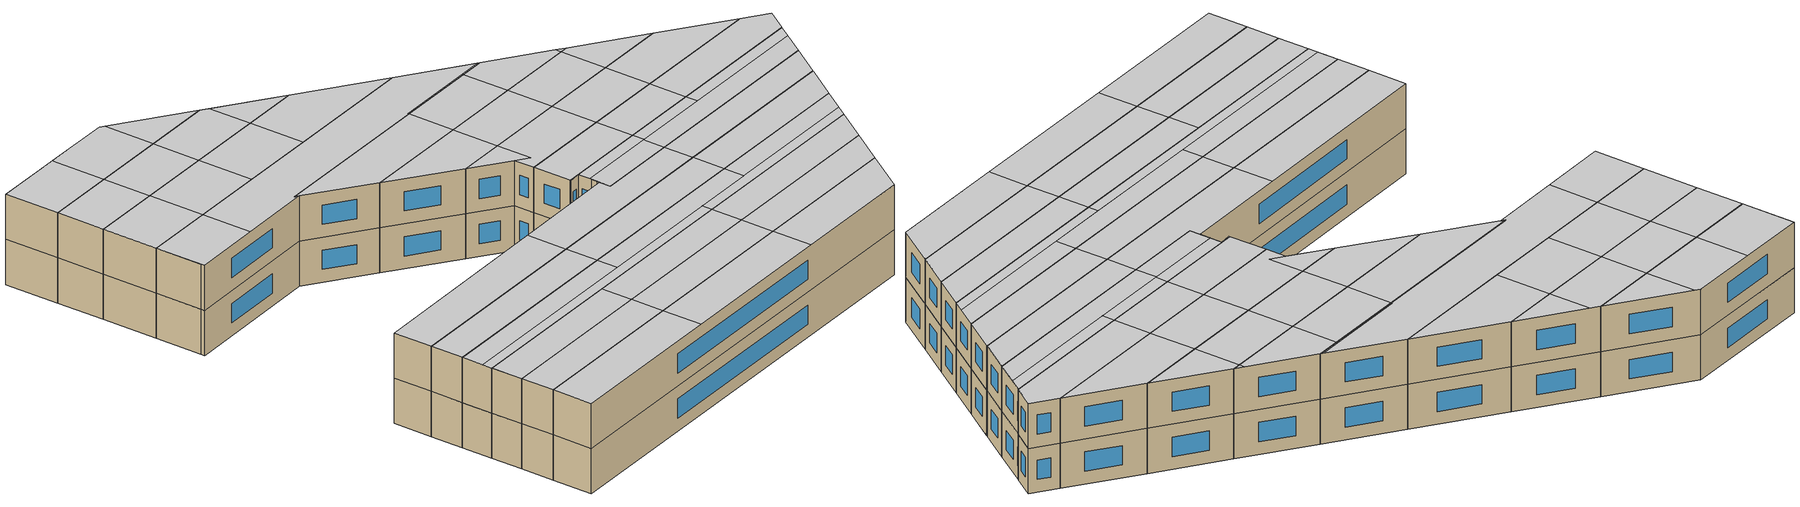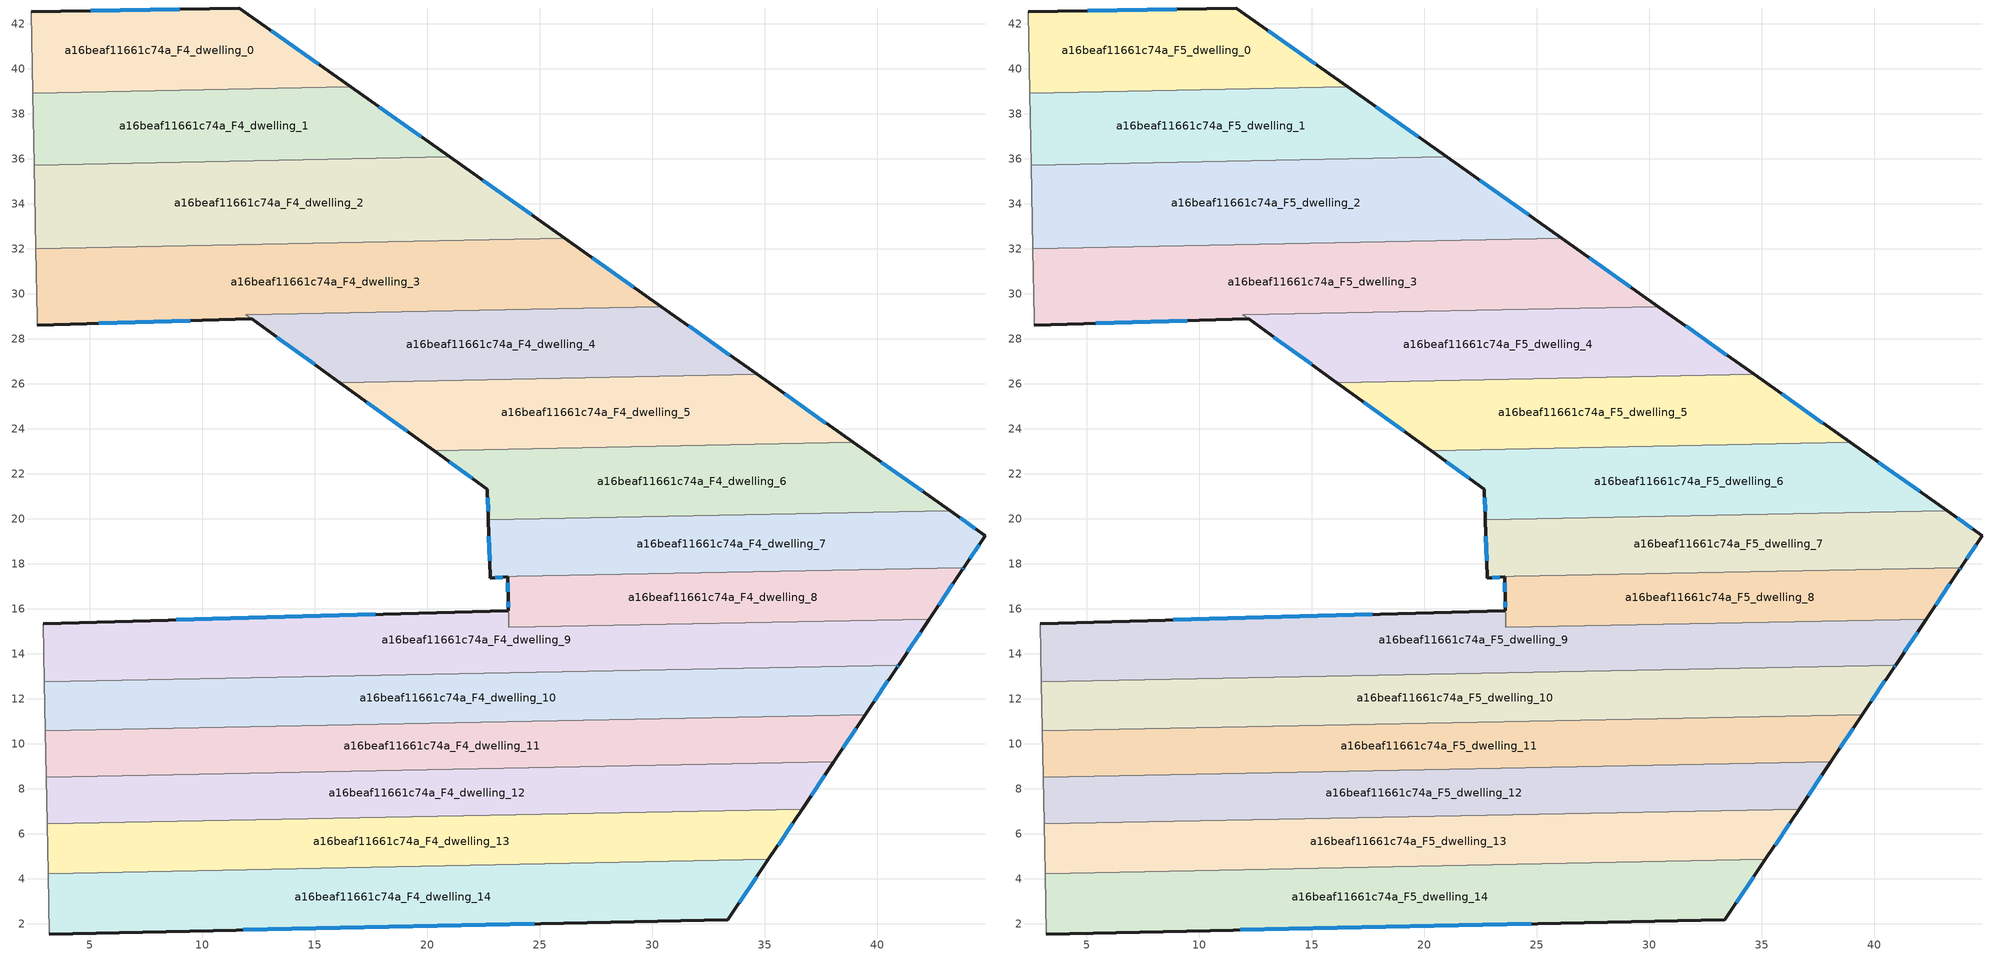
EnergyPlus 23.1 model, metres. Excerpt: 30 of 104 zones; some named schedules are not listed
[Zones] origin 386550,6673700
a16beaf11661c74a_F4_dwelling_0
 floor to a16beaf11661c74a_F3_dwelling_0 (EU_floor_Construction): 16.59,39.2 2.47,38.92 2.4,42.53 11.65,42.7 z12
 wall outside (EU_wall_Construction): 16.59,39.2 11.65,42.7 2.4,42.53 z12:15
 wall to a16beaf11661c74a_F4_dwelling_1 (EU_wall_Construction): 2.47,38.92 16.59,39.2 z12:15
 wall adiabatic (EU_wall_Construction): 2.4,42.53 2.47,38.92 z12:15
 window (EU_Window_Construction): 9,42.65 5.04,42.58 / 15.18,40.2 13.06,41.7 z12.86:14.14
a16beaf11661c74a_F4_dwelling_1
 floor to a16beaf11661c74a_F3_dwelling_1 (EU_floor_Construction): 21,36.08 2.53,35.72 2.47,38.92 16.59,39.2 z12
 wall outside (EU_wall_Construction): 21,36.08 16.59,39.2 z12:15
 wall to a16beaf11661c74a_F4_dwelling_2 (EU_wall_Construction): 2.53,35.72 21,36.08 z12:15
 wall adiabatic (EU_wall_Construction): 2.47,38.92 2.53,35.72 z12:15
 window (EU_Window_Construction): 19.74,36.97 17.85,38.31 z12.86:14.14
a16beaf11661c74a_F4_dwelling_10
 floor to a16beaf11661c74a_F3_dwelling_10 (EU_floor_Construction): 40.95,13.5 40.88,13.39 39.47,11.29 3.03,10.58 2.98,12.75 z12
 wall outside (EU_wall_Construction): 39.47,11.29 40.88,13.39 40.95,13.5 z12:15
 wall to a16beaf11661c74a_F4_dwelling_9 (EU_wall_Construction): 40.95,13.5 2.98,12.75 z12:15
 wall to a16beaf11661c74a_F4_dwelling_11 (EU_wall_Construction): 3.03,10.58 39.47,11.29 z12:15
 wall adiabatic (EU_wall_Construction): 2.98,12.75 3.03,10.58 z12:15
 window (EU_Window_Construction): 40.9,13.42 40.93,13.47 / 39.87,11.89 40.48,12.79 z12.86:14.14
a16beaf11661c74a_F4_dwelling_11
 floor to a16beaf11661c74a_F3_dwelling_11 (EU_floor_Construction): 39.47,11.29 38.07,9.2 3.07,8.51 3.03,10.58 z12
 wall outside (EU_wall_Construction): 38.07,9.2 39.47,11.29 z12:15
 wall to a16beaf11661c74a_F4_dwelling_12 (EU_wall_Construction): 3.07,8.51 38.07,9.2 z12:15
 wall adiabatic (EU_wall_Construction): 3.03,10.58 3.07,8.51 z12:15
 window (EU_Window_Construction): 38.47,9.79 39.07,10.69 z12.86:14.14
a16beaf11661c74a_F4_dwelling_12
 floor to a16beaf11661c74a_F3_dwelling_12 (EU_floor_Construction): 38.07,9.2 36.66,7.1 3.11,6.44 3.07,8.51 z12
 wall outside (EU_wall_Construction): 36.66,7.1 38.07,9.2 z12:15
 wall to a16beaf11661c74a_F4_dwelling_13 (EU_wall_Construction): 3.11,6.44 36.66,7.1 z12:15
 wall adiabatic (EU_wall_Construction): 3.07,8.51 3.11,6.44 z12:15
 window (EU_Window_Construction): 37.06,7.7 37.67,8.6 z12.86:14.14
a16beaf11661c74a_F4_dwelling_13
 floor to a16beaf11661c74a_F3_dwelling_13 (EU_floor_Construction): 36.66,7.1 35.16,4.86 3.15,4.23 3.11,6.44 z12
 wall outside (EU_wall_Construction): 35.16,4.86 36.66,7.1 z12:15
 wall to a16beaf11661c74a_F4_dwelling_14 (EU_wall_Construction): 3.15,4.23 35.16,4.86 z12:15
 wall adiabatic (EU_wall_Construction): 3.11,6.44 3.15,4.23 z12:15
 window (EU_Window_Construction): 35.59,5.5 36.23,6.46 z12.86:14.14
a16beaf11661c74a_F4_dwelling_14
 floor to a16beaf11661c74a_F3_dwelling_14 (EU_floor_Construction): 35.16,4.86 33.36,2.17 3.2,1.54 3.15,4.23 z12
 wall outside (EU_wall_Construction): 3.2,1.54 33.36,2.17 35.16,4.86 z12:15
 wall adiabatic (EU_wall_Construction): 3.15,4.23 3.2,1.54 z12:15
 window (EU_Window_Construction): 33.88,2.94 34.65,4.09 / 11.82,1.72 24.74,1.99 z12.86:14.14
a16beaf11661c74a_F4_dwelling_2
 floor to a16beaf11661c74a_F3_dwelling_2 (EU_floor_Construction): 26.11,32.47 2.6,32.01 2.53,35.72 21,36.08 z12
 wall outside (EU_wall_Construction): 26.11,32.47 21,36.08 z12:15
 wall to a16beaf11661c74a_F4_dwelling_3 (EU_wall_Construction): 2.6,32.01 26.11,32.47 z12:15
 wall adiabatic (EU_wall_Construction): 2.53,35.72 2.6,32.01 z12:15
 window (EU_Window_Construction): 24.65,33.5 22.46,35.05 z12.86:14.14
a16beaf11661c74a_F4_dwelling_3
 floor to a16beaf11661c74a_F3_dwelling_3 (EU_floor_Construction): 30.41,29.43 11.93,29.07 12.19,28.88 2.67,28.61 2.67,28.89 2.6,32.01 26.11,32.47 z12
 wall outside (EU_wall_Construction): 30.41,29.43 26.11,32.47 / 2.67,28.61 12.19,28.88 z12:15
 wall adiabatic (EU_wall_Construction): 2.6,32.01 2.67,28.89 2.67,28.61 z12:15
 wall to a16beaf11661c74a_F4_dwelling_4 (EU_wall_Construction): 12.19,28.88 11.93,29.07 30.41,29.43 z12:15
 window (EU_Window_Construction): 29.18,30.3 27.33,31.6 / 5.39,28.69 9.47,28.81 z12.86:14.14
a16beaf11661c74a_F4_dwelling_4
 floor to a16beaf11661c74a_F3_dwelling_4 (EU_floor_Construction): 34.66,26.42 16.11,26.05 12.19,28.88 11.93,29.07 30.41,29.43 z12
 wall outside (EU_wall_Construction): 12.19,28.88 16.11,26.05 / 34.66,26.42 30.41,29.43 z12:15
 wall to a16beaf11661c74a_F4_dwelling_5 (EU_wall_Construction): 16.11,26.05 34.66,26.42 z12:15
 window (EU_Window_Construction): 13.31,28.08 14.99,26.86 / 33.45,27.28 31.62,28.57 z12.86:14.14
a16beaf11661c74a_F4_dwelling_5
 floor to a16beaf11661c74a_F3_dwelling_5 (EU_floor_Construction): 38.94,23.39 20.31,23.03 16.11,26.05 34.66,26.42 z12
 wall outside (EU_wall_Construction): 16.11,26.05 20.31,23.03 / 38.94,23.39 34.66,26.42 z12:15
 wall to a16beaf11661c74a_F4_dwelling_6 (EU_wall_Construction): 20.31,23.03 38.94,23.39 z12:15
 window (EU_Window_Construction): 17.31,25.19 19.11,23.89 / 37.72,24.26 35.89,25.55 z12.86:14.14
a16beaf11661c74a_F4_dwelling_6
 floor to a16beaf11661c74a_F3_dwelling_6 (EU_floor_Construction): 43.24,20.35 22.71,19.95 22.67,21.32 20.31,23.03 38.94,23.39 z12
 wall outside (EU_wall_Construction): 43.24,20.35 38.94,23.39 / 20.31,23.03 22.67,21.32 22.71,19.95 z12:15
 wall to a16beaf11661c74a_F4_dwelling_7 (EU_wall_Construction): 22.71,19.95 43.24,20.35 z12:15
 window (EU_Window_Construction): 42.01,21.22 40.17,22.52 / 22.69,20.93 22.7,20.34 / 20.98,22.54 22,21.81 z12.86:14.14
a16beaf11661c74a_F4_dwelling_7
 floor to a16beaf11661c74a_F3_dwelling_7 (EU_floor_Construction): 44.8,19.25 43.85,17.83 22.79,17.42 22.71,19.95 43.24,20.35 z12
 wall outside (EU_wall_Construction): 43.85,17.83 44.8,19.25 43.24,20.35 / 22.71,19.95 22.79,17.42 z12:15
 wall to a16beaf11661c74a_F4_dwelling_8 (EU_wall_Construction): 22.79,17.42 43.85,17.83 z12:15
 window (EU_Window_Construction): 44.35,19.56 43.69,20.04 / 44.12,18.23 44.53,18.84 / 22.74,19.22 22.77,18.14 z12.86:14.14
a16beaf11661c74a_F4_dwelling_8
 floor to a16beaf11661c74a_F3_dwelling_8 (EU_floor_Construction): 43.85,17.83 43.78,17.73 42.31,15.54 23.61,15.17 23.59,16.49 23.58,17.42 22.79,17.35 22.79,17.42 z12
 wall outside (EU_wall_Construction): 22.79,17.42 22.79,17.35 23.58,17.42 23.59,16.49 / 42.31,15.54 43.78,17.73 43.85,17.83 z12:15
 wall to a16beaf11661c74a_F4_dwelling_9 (EU_wall_Construction): 23.59,16.48 23.61,15.17 42.31,15.54 z12:15
 window (EU_Window_Construction): 23.58,17.15 23.59,16.75 / 23.02,17.37 23.35,17.4 / 43.8,17.76 43.83,17.8 / 42.73,16.16 43.36,17.1 z12.86:14.14
a16beaf11661c74a_F4_dwelling_9
 floor to a16beaf11661c74a_F3_dwelling_9 (EU_floor_Construction): 42.31,15.54 40.95,13.5 2.98,12.75 2.93,15.34 23.6,15.92 23.6,16.48 23.61,15.17 z12
 wall outside (EU_wall_Construction): 23.6,16.48 23.6,15.92 2.93,15.34 / 40.95,13.5 42.31,15.54 z12:15
 wall adiabatic (EU_wall_Construction): 2.93,15.34 2.98,12.75 z12:15
 window (EU_Window_Construction): 17.69,15.75 8.84,15.5 / 23.6,16.32 23.6,16.08 / 41.34,14.08 41.92,14.95 z12.86:14.14
a16beaf11661c74a_F5_dwelling_0
 floor to a16beaf11661c74a_F4_dwelling_0 (EU_floor_Construction): 16.59,39.2 2.47,38.92 2.4,42.53 11.65,42.7 z15
 wall outside (EU_wall_Construction): 16.59,39.2 11.65,42.7 2.4,42.53 z15:18
 wall to a16beaf11661c74a_F5_dwelling_1 (EU_wall_Construction): 2.47,38.92 16.59,39.2 z15:18
 wall adiabatic (EU_wall_Construction): 2.4,42.53 2.47,38.92 z15:18
 window (EU_Window_Construction): 9,42.65 5.04,42.58 / 15.18,40.2 13.06,41.7 z15.86:17.14
 ceiling to a16beaf11661c74a_F6_dwelling_2 (EU_floor_Construction): 11.99,39.11 11.92,42.51 11.65,42.7 7.01,42.62 7.08,39.01 z18
 ceiling to a16beaf11661c74a_F6_dwelling_1 (EU_floor_Construction): 16.59,39.2 11.92,42.51 11.99,39.11 z18
 ceiling to a16beaf11661c74a_F6_dwelling_3 (EU_floor_Construction): 7.08,39.01 7.01,42.62 2.4,42.53 2.47,38.92 z18
a16beaf11661c74a_F5_dwelling_1
 floor to a16beaf11661c74a_F4_dwelling_1 (EU_floor_Construction): 21,36.08 2.53,35.72 2.47,38.92 16.59,39.2 z15
 wall outside (EU_wall_Construction): 21,36.08 16.59,39.2 z15:18
 wall to a16beaf11661c74a_F5_dwelling_2 (EU_wall_Construction): 2.53,35.72 21,36.08 z15:18
 wall adiabatic (EU_wall_Construction): 2.47,38.92 2.53,35.72 z15:18
 window (EU_Window_Construction): 19.74,36.97 17.85,38.31 z15.86:17.14
 ceiling to a16beaf11661c74a_F6_dwelling_1 (EU_floor_Construction): 17.14,36.01 17.09,38.85 16.59,39.2 11.99,39.11 12.05,35.91 z18
 ceiling adiabatic (EU_roof_Construction): 21,36.08 17.09,38.85 17.14,36.01 z18
 ceiling to a16beaf11661c74a_F6_dwelling_2 (EU_floor_Construction): 12.05,35.91 11.99,39.11 7.08,39.01 7.14,35.81 z18
 ceiling to a16beaf11661c74a_F6_dwelling_3 (EU_floor_Construction): 7.14,35.81 7.08,39.01 2.47,38.92 2.53,35.72 z18
a16beaf11661c74a_F5_dwelling_10
 floor to a16beaf11661c74a_F4_dwelling_10 (EU_floor_Construction): 40.95,13.5 40.88,13.39 39.47,11.29 3.03,10.58 2.98,12.75 z15
 wall outside (EU_wall_Construction): 39.47,11.29 40.88,13.39 40.95,13.5 z15:18
 wall to a16beaf11661c74a_F5_dwelling_9 (EU_wall_Construction): 40.95,13.5 2.98,12.75 z15:18
 wall to a16beaf11661c74a_F5_dwelling_11 (EU_wall_Construction): 3.03,10.58 39.47,11.29 z15:18
 wall adiabatic (EU_wall_Construction): 2.98,12.75 3.03,10.58 z15:18
 window (EU_Window_Construction): 40.9,13.42 40.93,13.47 / 39.87,11.89 40.48,12.79 z15.86:17.14
 ceiling to a16beaf11661c74a_F6_dwelling_10 (EU_floor_Construction): 16.44,10.84 16.4,13.01 2.98,12.75 3.03,10.58 z18
 ceiling to a16beaf11661c74a_F6_dwelling_9 (EU_floor_Construction): 29.06,11.09 29.02,13.26 16.4,13.01 16.44,10.84 z18
 ceiling to a16beaf11661c74a_F6_dwelling_8 (EU_floor_Construction): 39.47,11.29 40.88,13.39 40.95,13.5 29.02,13.26 29.06,11.09 z18
a16beaf11661c74a_F5_dwelling_11
 floor to a16beaf11661c74a_F4_dwelling_11 (EU_floor_Construction): 39.47,11.29 38.07,9.2 3.07,8.51 3.03,10.58 z15
 wall outside (EU_wall_Construction): 38.07,9.2 39.47,11.29 z15:18
 wall to a16beaf11661c74a_F5_dwelling_12 (EU_wall_Construction): 3.07,8.51 38.07,9.2 z15:18
 wall adiabatic (EU_wall_Construction): 3.03,10.58 3.07,8.51 z15:18
 window (EU_Window_Construction): 38.47,9.79 39.07,10.69 z15.86:17.14
 ceiling to a16beaf11661c74a_F6_dwelling_9 (EU_floor_Construction): 29.09,9.69 29.06,11.09 16.44,10.84 16.47,9.45 z18
 ceiling to a16beaf11661c74a_F6_dwelling_10 (EU_floor_Construction): 16.47,9.45 16.44,10.84 3.03,10.58 3.05,9.18 z18
 ceiling to a16beaf11661c74a_F6_dwelling_11 (EU_floor_Construction): 38.07,9.2 38.52,9.88 24.91,9.61 24.93,8.94 z18
 ceiling to a16beaf11661c74a_F6_dwelling_8 (EU_floor_Construction): 38.52,9.88 39.47,11.29 29.06,11.09 29.09,9.69 z18
 ceiling adiabatic (EU_roof_Construction): 24.93,8.94 24.91,9.61 3.05,9.18 3.03,10.58 3.07,8.51 z18
a16beaf11661c74a_F5_dwelling_12
 floor to a16beaf11661c74a_F4_dwelling_12 (EU_floor_Construction): 38.07,9.2 36.66,7.1 3.11,6.44 3.07,8.51 z15
 wall outside (EU_wall_Construction): 36.66,7.1 38.07,9.2 z15:18
 wall to a16beaf11661c74a_F5_dwelling_13 (EU_wall_Construction): 3.11,6.44 36.66,7.1 z15:18
 wall adiabatic (EU_wall_Construction): 3.07,8.51 3.11,6.44 z15:18
 window (EU_Window_Construction): 37.06,7.7 37.67,8.6 z15.86:17.14
 ceiling to a16beaf11661c74a_F6_dwelling_11 (EU_floor_Construction): 36.66,7.1 38.07,9.2 24.93,8.94 24.97,6.87 z18
 ceiling to a16beaf11661c74a_F6_dwelling_12 (EU_floor_Construction): 24.97,6.87 24.93,8.94 13.99,8.72 14.03,6.66 z18
 ceiling to a16beaf11661c74a_F6_dwelling_13 (EU_floor_Construction): 14.03,6.66 13.99,8.72 3.07,8.51 3.11,6.44 z18
a16beaf11661c74a_F5_dwelling_13
 floor to a16beaf11661c74a_F4_dwelling_13 (EU_floor_Construction): 36.66,7.1 35.16,4.86 3.15,4.23 3.11,6.44 z15
 wall outside (EU_wall_Construction): 35.16,4.86 36.66,7.1 z15:18
 wall to a16beaf11661c74a_F5_dwelling_14 (EU_wall_Construction): 3.15,4.23 35.16,4.86 z15:18
 wall adiabatic (EU_wall_Construction): 3.11,6.44 3.15,4.23 z15:18
 window (EU_Window_Construction): 35.59,5.5 36.23,6.46 z15.86:17.14
 ceiling to a16beaf11661c74a_F6_dwelling_13 (EU_floor_Construction): 14.07,4.44 14.03,6.66 3.11,6.44 3.15,4.23 z18
 ceiling to a16beaf11661c74a_F6_dwelling_11 (EU_floor_Construction): 35.16,4.86 36.66,7.1 24.97,6.87 25.01,4.66 z18
 ceiling to a16beaf11661c74a_F6_dwelling_12 (EU_floor_Construction): 25.01,4.66 24.97,6.87 14.03,6.66 14.07,4.44 z18
a16beaf11661c74a_F5_dwelling_14
 floor to a16beaf11661c74a_F4_dwelling_14 (EU_floor_Construction): 35.16,4.86 33.36,2.17 3.2,1.54 3.15,4.23 z15
 wall outside (EU_wall_Construction): 3.2,1.54 33.36,2.17 35.16,4.86 z15:18
 wall adiabatic (EU_wall_Construction): 3.15,4.23 3.2,1.54 z15:18
 window (EU_Window_Construction): 33.88,2.94 34.65,4.09 / 11.82,1.72 24.74,1.99 z15.86:17.14
 ceiling to a16beaf11661c74a_F6_dwelling_13 (EU_floor_Construction): 14.12,1.77 14.07,4.44 3.15,4.23 3.2,1.55 z18
 ceiling to a16beaf11661c74a_F6_dwelling_12 (EU_floor_Construction): 25.06,2 25.01,4.66 14.07,4.44 14.12,1.77 z18
 ceiling to a16beaf11661c74a_F6_dwelling_11 (EU_floor_Construction): 33.36,2.17 35.16,4.86 25.01,4.66 25.06,2 z18
a16beaf11661c74a_F5_dwelling_2
 floor to a16beaf11661c74a_F4_dwelling_2 (EU_floor_Construction): 26.11,32.47 2.6,32.01 2.53,35.72 21,36.08 z15
 wall outside (EU_wall_Construction): 26.11,32.47 21,36.08 z15:18
 wall to a16beaf11661c74a_F5_dwelling_3 (EU_wall_Construction): 2.6,32.01 26.11,32.47 z15:18
 wall adiabatic (EU_wall_Construction): 2.53,35.72 2.6,32.01 z15:18
 window (EU_Window_Construction): 24.65,33.5 22.46,35.05 z15.86:17.14
 ceiling to a16beaf11661c74a_F6_dwelling_3 (EU_floor_Construction): 7.21,32.1 7.14,35.81 2.53,35.72 2.61,32.01 z18
 ceiling to a16beaf11661c74a_F6_dwelling_1 (EU_floor_Construction): 17.22,32.3 17.14,36.01 12.05,35.91 12.12,32.2 z18
 ceiling to a16beaf11661c74a_F6_dwelling_2 (EU_floor_Construction): 12.12,32.2 12.05,35.91 7.14,35.81 7.21,32.1 z18
 ceiling to a16beaf11661c74a_F6_dwelling_0 (EU_floor_Construction): 26.11,32.47 21,36.08 17.14,36.01 17.22,32.3 z18
a16beaf11661c74a_F5_dwelling_3
 floor to a16beaf11661c74a_F4_dwelling_3 (EU_floor_Construction): 30.41,29.43 11.93,29.07 12.19,28.88 2.67,28.61 2.67,28.89 2.6,32.01 26.11,32.47 z15
 wall outside (EU_wall_Construction): 30.41,29.43 26.11,32.47 / 2.67,28.61 12.19,28.88 z15:18
 wall adiabatic (EU_wall_Construction): 2.6,32.01 2.67,28.89 2.67,28.61 z15:18
 wall to a16beaf11661c74a_F5_dwelling_4 (EU_wall_Construction): 12.19,28.88 11.93,29.07 30.41,29.43 z15:18
 window (EU_Window_Construction): 29.18,30.3 27.33,31.6 / 5.39,28.69 9.47,28.81 z15.86:17.14
 ceiling to a16beaf11661c74a_F6_dwelling_3 (EU_floor_Construction): 7.28,28.75 7.21,32.1 2.61,32.01 2.67,28.62 z18
 ceiling to a16beaf11661c74a_F6_dwelling_6 (EU_floor_Construction): 28.77,29.4 28.77,29.48 23.35,29.37 23.35,29.29 z18
 ceiling to a16beaf11661c74a_F6_dwelling_5 (EU_floor_Construction): 30.41,29.43 30.3,29.51 28.77,29.48 28.77,29.4 z18
 ceiling adiabatic (EU_roof_Construction): 30.3,29.51 26.11,32.47 7.21,32.1 7.28,28.75 2.67,28.62 2.6,32.01 2.67,28.89 2.67,28.61 12.19,28.88 11.93,29.07 23.35,29.29 23.35,29.37 z18
a16beaf11661c74a_F5_dwelling_4
 floor to a16beaf11661c74a_F4_dwelling_4 (EU_floor_Construction): 34.66,26.42 16.11,26.05 12.19,28.88 11.93,29.07 30.41,29.43 z15
 wall outside (EU_wall_Construction): 12.19,28.88 16.11,26.05 / 34.66,26.42 30.41,29.43 z15:18
 wall to a16beaf11661c74a_F5_dwelling_5 (EU_wall_Construction): 16.11,26.05 34.66,26.42 z15:18
 window (EU_Window_Construction): 13.31,28.08 14.99,26.86 / 33.45,27.28 31.62,28.57 z15.86:17.14
 ceiling to a16beaf11661c74a_F6_dwelling_7 (EU_floor_Construction): 23.41,26.2 23.35,29.29 11.93,29.07 12.19,28.88 16.11,26.05 z18
 ceiling to a16beaf11661c74a_F6_dwelling_6 (EU_floor_Construction): 28.83,26.3 28.77,29.4 23.35,29.29 23.41,26.2 z18
 ceiling to a16beaf11661c74a_F6_dwelling_5 (EU_floor_Construction): 34.14,26.41 34.13,26.79 30.41,29.43 28.77,29.4 28.83,26.3 z18
 ceiling to a16beaf11661c74a_F6_dwelling_4 (EU_floor_Construction): 34.66,26.42 34.13,26.79 34.14,26.41 z18
a16beaf11661c74a_F5_dwelling_5
 floor to a16beaf11661c74a_F4_dwelling_5 (EU_floor_Construction): 38.94,23.39 20.31,23.03 16.11,26.05 34.66,26.42 z15
 wall outside (EU_wall_Construction): 16.11,26.05 20.31,23.03 / 38.94,23.39 34.66,26.42 z15:18
 wall to a16beaf11661c74a_F5_dwelling_6 (EU_wall_Construction): 20.31,23.03 38.94,23.39 z15:18
 window (EU_Window_Construction): 17.31,25.19 19.11,23.89 / 37.72,24.26 35.89,25.55 z15.86:17.14
 ceiling to a16beaf11661c74a_F6_dwelling_6 (EU_floor_Construction): 28.89,23.19 28.83,26.3 23.41,26.2 23.47,23.09 z18
 ceiling to a16beaf11661c74a_F6_dwelling_5 (EU_floor_Construction): 34.2,23.3 34.14,26.41 28.83,26.3 28.89,23.19 z18
 ceiling to a16beaf11661c74a_F6_dwelling_7 (EU_floor_Construction): 23.47,23.09 23.41,26.2 16.11,26.05 20.31,23.03 z18
 ceiling to a16beaf11661c74a_F6_dwelling_4 (EU_floor_Construction): 38.94,23.39 34.66,26.42 34.14,26.41 34.2,23.3 z18
a16beaf11661c74a_F5_dwelling_6
 floor to a16beaf11661c74a_F4_dwelling_6 (EU_floor_Construction): 43.24,20.35 22.71,19.95 22.67,21.32 20.31,23.03 38.94,23.39 z15
 wall outside (EU_wall_Construction): 43.24,20.35 38.94,23.39 / 20.31,23.03 22.67,21.32 22.71,19.95 z15:18
 wall to a16beaf11661c74a_F5_dwelling_7 (EU_wall_Construction): 22.71,19.95 43.24,20.35 z15:18
 window (EU_Window_Construction): 42.01,21.22 40.17,22.52 / 22.69,20.93 22.7,20.34 / 20.98,22.54 22,21.81 z15.86:17.14
 ceiling to a16beaf11661c74a_F6_dwelling_5 (EU_floor_Construction): 34.26,20.18 34.2,23.3 28.89,23.19 28.95,20.07 z18
 ceiling to a16beaf11661c74a_F6_dwelling_4 (EU_floor_Construction): 43.24,20.35 38.94,23.39 34.2,23.3 34.26,20.18 z18
 ceiling to a16beaf11661c74a_F6_dwelling_6 (EU_floor_Construction): 28.95,20.07 28.89,23.19 23.47,23.09 23.52,20.72 22.67,21.32 22.71,19.95 z18
 ceiling to a16beaf11661c74a_F6_dwelling_7 (EU_floor_Construction): 23.52,20.72 23.47,23.09 20.31,23.03 22.67,21.32 z18
a16beaf11661c74a_F5_dwelling_7
 floor to a16beaf11661c74a_F4_dwelling_7 (EU_floor_Construction): 44.8,19.25 43.85,17.83 22.79,17.42 22.71,19.95 43.24,20.35 z15
 wall outside (EU_wall_Construction): 43.85,17.83 44.8,19.25 43.24,20.35 / 22.71,19.95 22.79,17.42 z15:18
 wall to a16beaf11661c74a_F5_dwelling_8 (EU_wall_Construction): 22.79,17.42 43.85,17.83 z15:18
 window (EU_Window_Construction): 44.35,19.56 43.69,20.04 / 44.12,18.23 44.53,18.84 / 22.74,19.22 22.77,18.14 z15.86:17.14
 ceiling to a16beaf11661c74a_F6_dwelling_4 (EU_floor_Construction): 43.85,17.83 44.8,19.25 43.24,20.35 34.26,20.18 34.31,17.64 z18
 ceiling to a16beaf11661c74a_F6_dwelling_5 (EU_floor_Construction): 34.31,17.64 34.26,20.18 28.95,20.07 29,17.54 z18
 ceiling to a16beaf11661c74a_F6_dwelling_6 (EU_floor_Construction): 29,17.54 28.95,20.07 22.71,19.95 22.79,17.42 z18
a16beaf11661c74a_F5_dwelling_8
 floor to a16beaf11661c74a_F4_dwelling_8 (EU_floor_Construction): 43.85,17.83 43.78,17.73 42.31,15.54 23.61,15.17 23.59,16.49 23.58,17.42 22.79,17.35 22.79,17.42 z15
 wall outside (EU_wall_Construction): 22.79,17.42 22.79,17.35 23.58,17.42 23.59,16.49 / 42.31,15.54 43.78,17.73 43.85,17.83 z15:18
 wall to a16beaf11661c74a_F5_dwelling_9 (EU_wall_Construction): 23.59,16.48 23.61,15.17 42.31,15.54 z15:18
 window (EU_Window_Construction): 23.58,17.15 23.59,16.75 / 23.02,17.37 23.35,17.4 / 43.8,17.76 43.83,17.8 / 42.73,16.16 43.36,17.1 z15.86:17.14
 ceiling to a16beaf11661c74a_F6_dwelling_8 (EU_floor_Construction): 42.31,15.54 43.28,16.99 28.95,16.71 28.98,15.28 z18
 ceiling to a16beaf11661c74a_F6_dwelling_4 (EU_floor_Construction): 43.28,16.99 43.78,17.73 43.85,17.83 34.31,17.64 34.33,16.81 z18
 ceiling to a16beaf11661c74a_F6_dwelling_9 (EU_floor_Construction): 28.98,15.28 28.95,16.71 23.59,16.6 23.59,16.46 23.61,15.17 z18
 ceiling to a16beaf11661c74a_F6_dwelling_5 (EU_floor_Construction): 34.33,16.81 34.31,17.64 29,17.54 29.02,16.71 z18
 ceiling to a16beaf11661c74a_F6_dwelling_6 (EU_floor_Construction): 29.02,16.71 29,17.54 22.79,17.42 22.79,17.35 23.58,17.42 23.6,16.6 z18
a16beaf11661c74a_F5_dwelling_9
 floor to a16beaf11661c74a_F4_dwelling_9 (EU_floor_Construction): 42.31,15.54 40.95,13.5 2.98,12.75 2.93,15.34 23.6,15.92 23.6,16.48 23.61,15.17 z15
 wall outside (EU_wall_Construction): 23.6,16.48 23.6,15.92 2.93,15.34 / 40.95,13.5 42.31,15.54 z15:18
 wall adiabatic (EU_wall_Construction): 2.93,15.34 2.98,12.75 z15:18
 window (EU_Window_Construction): 17.69,15.75 8.84,15.5 / 23.6,16.32 23.6,16.08 / 41.34,14.08 41.92,14.95 z15.86:17.14
 ceiling to a16beaf11661c74a_F6_dwelling_8 (EU_floor_Construction): 40.95,13.5 42.31,15.54 28.98,15.28 29.02,13.26 z18
 ceiling to a16beaf11661c74a_F6_dwelling_9 (EU_floor_Construction): 29.02,13.26 28.98,15.28 23.61,15.17 23.6,16.14 23.6,15.92 16.34,15.71 16.4,13.01 z18
 ceiling adiabatic (EU_roof_Construction): 16.4,13.01 16.34,15.71 2.93,15.34 2.98,12.75 z18
[Building]
EU S2 Campaign: North Axis=0; Terrain=City; Solar Distribution=FullExterior
[Site:Location]
Helsinki-Vantaa.AP: Latitude=60.317; Longitude=24.963; Time Zone=2; Elevation=54.6
[SizingPeriod:WeatherFileDays]
AnnualSizingPeriod: Begin Month=1; Begin Day of Month=1; End Month=12; End Day of Month=31; Day of Week for Start Day=Monday; Use Weather File Daylight Saving Period=No; Use Weather File Rain and Snow Indicators=No
[MATERIAL]
EU_InternalMass_Material: Roughness=MediumRough; Thickness=0.1; Conductivity=1; Density=1800; Specific Heat=900; Thermal Absorptance=0.9; Solar Absorptance=0.7; Visible Absorptance=0.7
[MATERIAL:NOMASS] Roughness=MediumRough; Thermal Absorptance=0.9; Solar Absorptance=0.7; Visible Absorptance=0.7
Name | Thermal Resistance
EU_wall_NoMass | 1.10183
EU_roof_NoMass; EU_floor_NoMass | 1.70606
[WINDOWMATERIAL:SIMPLEGLAZINGSYSTEM]
EU_Window_SimpleGlazing: UFactor=3.11035; Solar Heat Gain Coefficient=0.8; Visible Transmittance=0.8
[CONSTRUCTION]
EU_wall_Construction: EU_wall_NoMass
EU_roof_Construction: EU_roof_NoMass
EU_floor_Construction: EU_floor_NoMass
EU_Window_Construction: EU_Window_SimpleGlazing
EU_InternalMass_Construction: EU_InternalMass_Material
[ZONE] Type=1; Multiplier=1; Ceiling Height=autocalculate; Floor Area=autocalculate; Part of Total Floor Area=Yes
Name | Volume
a16beaf11661c74a_F4_dwelling_0; a16beaf11661c74a_F5_dwelling_0 | 126.286
a16beaf11661c74a_F4_dwelling_1; a16beaf11661c74a_F5_dwelling_1 | 156.653
a16beaf11661c74a_F4_dwelling_10; a16beaf11661c74a_F5_dwelling_10 | 242.972
a16beaf11661c74a_F4_dwelling_11; a16beaf11661c74a_F5_dwelling_11 | 221.476
a16beaf11661c74a_F4_dwelling_12; a16beaf11661c74a_F5_dwelling_12 | 212.829
a16beaf11661c74a_F4_dwelling_13; a16beaf11661c74a_F5_dwelling_13 | 217.522
a16beaf11661c74a_F4_dwelling_14; a16beaf11661c74a_F5_dwelling_14 | 248.935
a16beaf11661c74a_F4_dwelling_2; a16beaf11661c74a_F5_dwelling_2 | 233.602
a16beaf11661c74a_F4_dwelling_3; a16beaf11661c74a_F5_dwelling_3 | 246.828
a16beaf11661c74a_F4_dwelling_4; a16beaf11661c74a_F5_dwelling_4 | 171.993
a16beaf11661c74a_F4_dwelling_5; a16beaf11661c74a_F5_dwelling_5 | 173.529
a16beaf11661c74a_F4_dwelling_6; a16beaf11661c74a_F5_dwelling_6 | 178.75
a16beaf11661c74a_F4_dwelling_7; a16beaf11661c74a_F5_dwelling_7 | 163.033
a16beaf11661c74a_F4_dwelling_8; a16beaf11661c74a_F5_dwelling_8 | 132.264
a16beaf11661c74a_F4_dwelling_9; a16beaf11661c74a_F5_dwelling_9 | 274.589
[INTERNALMASS] Construction=EU_InternalMass_Construction
Name | Zone or ZoneList | Surface Area
a16beaf11661c74a_F4_dwelling_0_EU_InternalMass | a16beaf11661c74a_F4_dwelling_0 | 42.0953
a16beaf11661c74a_F4_dwelling_1_EU_InternalMass | a16beaf11661c74a_F4_dwelling_1 | 52.2176
a16beaf11661c74a_F4_dwelling_2_EU_InternalMass | a16beaf11661c74a_F4_dwelling_2 | 77.8671
a16beaf11661c74a_F4_dwelling_3_EU_InternalMass | a16beaf11661c74a_F4_dwelling_3 | 82.2943
a16beaf11661c74a_F4_dwelling_4_EU_InternalMass | a16beaf11661c74a_F4_dwelling_4 | 57.3437
a16beaf11661c74a_F4_dwelling_5_EU_InternalMass | a16beaf11661c74a_F4_dwelling_5 | 57.8432
a16beaf11661c74a_F4_dwelling_6_EU_InternalMass | a16beaf11661c74a_F4_dwelling_6 | 59.5831
a16beaf11661c74a_F4_dwelling_7_EU_InternalMass | a16beaf11661c74a_F4_dwelling_7 | 54.345
a16beaf11661c74a_F4_dwelling_8_EU_InternalMass | a16beaf11661c74a_F4_dwelling_8 | 44.0847
a16beaf11661c74a_F4_dwelling_9_EU_InternalMass | a16beaf11661c74a_F4_dwelling_9 | 91.5315
a16beaf11661c74a_F4_dwelling_10_EU_InternalMass | a16beaf11661c74a_F4_dwelling_10 | 80.9908
a16beaf11661c74a_F4_dwelling_11_EU_InternalMass | a16beaf11661c74a_F4_dwelling_11 | 73.8257
a16beaf11661c74a_F4_dwelling_12_EU_InternalMass | a16beaf11661c74a_F4_dwelling_12 | 70.9428
a16beaf11661c74a_F4_dwelling_13_EU_InternalMass | a16beaf11661c74a_F4_dwelling_13 | 72.5076
a16beaf11661c74a_F4_dwelling_14_EU_InternalMass | a16beaf11661c74a_F4_dwelling_14 | 82.9783
a16beaf11661c74a_F5_dwelling_0_EU_InternalMass | a16beaf11661c74a_F5_dwelling_0 | 42.0953
a16beaf11661c74a_F5_dwelling_1_EU_InternalMass | a16beaf11661c74a_F5_dwelling_1 | 52.2176
a16beaf11661c74a_F5_dwelling_2_EU_InternalMass | a16beaf11661c74a_F5_dwelling_2 | 77.8671
a16beaf11661c74a_F5_dwelling_3_EU_InternalMass | a16beaf11661c74a_F5_dwelling_3 | 82.2943
a16beaf11661c74a_F5_dwelling_4_EU_InternalMass | a16beaf11661c74a_F5_dwelling_4 | 57.3437
a16beaf11661c74a_F5_dwelling_5_EU_InternalMass | a16beaf11661c74a_F5_dwelling_5 | 57.8432
a16beaf11661c74a_F5_dwelling_6_EU_InternalMass | a16beaf11661c74a_F5_dwelling_6 | 59.5831
a16beaf11661c74a_F5_dwelling_7_EU_InternalMass | a16beaf11661c74a_F5_dwelling_7 | 54.345
a16beaf11661c74a_F5_dwelling_8_EU_InternalMass | a16beaf11661c74a_F5_dwelling_8 | 44.0847
a16beaf11661c74a_F5_dwelling_9_EU_InternalMass | a16beaf11661c74a_F5_dwelling_9 | 91.5315
a16beaf11661c74a_F5_dwelling_10_EU_InternalMass | a16beaf11661c74a_F5_dwelling_10 | 80.9908
a16beaf11661c74a_F5_dwelling_11_EU_InternalMass | a16beaf11661c74a_F5_dwelling_11 | 73.8257
a16beaf11661c74a_F5_dwelling_12_EU_InternalMass | a16beaf11661c74a_F5_dwelling_12 | 70.9428
a16beaf11661c74a_F5_dwelling_13_EU_InternalMass | a16beaf11661c74a_F5_dwelling_13 | 72.5076
a16beaf11661c74a_F5_dwelling_14_EU_InternalMass | a16beaf11661c74a_F5_dwelling_14 | 82.9783
[OTHEREQUIPMENT] Fuel Type=Electricity; Design Level Calculation Method=Watts/Area; Power per Zone Floor Area=1; Fraction Latent=0; Fraction Radiant=0; Fraction Lost=0; Carbon Dioxide Generation Rate=0; EndUse Subcategory=EU_Step8_InternalGains
Name | Zone or ZoneList or Space or SpaceList | Schedule
EU_Step8_InternalGain_a16beaf11661c74a_F4_dwelling_0_f000 | a16beaf11661c74a_F4_dwelling_0 | EU_Step8_GainSchedule_a16beaf11661c74a_F4_dwelling_0_f000
EU_Step8_InternalGain_a16beaf11661c74a_F4_dwelling_1_f000 | a16beaf11661c74a_F4_dwelling_1 | EU_Step8_GainSchedule_a16beaf11661c74a_F4_dwelling_1_f000
EU_Step8_InternalGain_a16beaf11661c74a_F4_dwelling_2_f000 | a16beaf11661c74a_F4_dwelling_2 | EU_Step8_GainSchedule_a16beaf11661c74a_F4_dwelling_2_f000
EU_Step8_InternalGain_a16beaf11661c74a_F4_dwelling_3_f000 | a16beaf11661c74a_F4_dwelling_3 | EU_Step8_GainSchedule_a16beaf11661c74a_F4_dwelling_3_f000
EU_Step8_InternalGain_a16beaf11661c74a_F4_dwelling_4_f000 | a16beaf11661c74a_F4_dwelling_4 | EU_Step8_GainSchedule_a16beaf11661c74a_F4_dwelling_4_f000
EU_Step8_InternalGain_a16beaf11661c74a_F4_dwelling_5_f000 | a16beaf11661c74a_F4_dwelling_5 | EU_Step8_GainSchedule_a16beaf11661c74a_F4_dwelling_5_f000
EU_Step8_InternalGain_a16beaf11661c74a_F4_dwelling_6_f000 | a16beaf11661c74a_F4_dwelling_6 | EU_Step8_GainSchedule_a16beaf11661c74a_F4_dwelling_6_f000
EU_Step8_InternalGain_a16beaf11661c74a_F4_dwelling_7_f000 | a16beaf11661c74a_F4_dwelling_7 | EU_Step8_GainSchedule_a16beaf11661c74a_F4_dwelling_7_f000
EU_Step8_InternalGain_a16beaf11661c74a_F4_dwelling_8_f000 | a16beaf11661c74a_F4_dwelling_8 | EU_Step8_GainSchedule_a16beaf11661c74a_F4_dwelling_8_f000
EU_Step8_InternalGain_a16beaf11661c74a_F4_dwelling_9_f000 | a16beaf11661c74a_F4_dwelling_9 | EU_Step8_GainSchedule_a16beaf11661c74a_F4_dwelling_9_f000
EU_Step8_InternalGain_a16beaf11661c74a_F4_dwelling_10_f000 | a16beaf11661c74a_F4_dwelling_10 | EU_Step8_GainSchedule_a16beaf11661c74a_F4_dwelling_10_f000
EU_Step8_InternalGain_a16beaf11661c74a_F4_dwelling_11_f000 | a16beaf11661c74a_F4_dwelling_11 | EU_Step8_GainSchedule_a16beaf11661c74a_F4_dwelling_11_f000
EU_Step8_InternalGain_a16beaf11661c74a_F4_dwelling_12_f000 | a16beaf11661c74a_F4_dwelling_12 | EU_Step8_GainSchedule_a16beaf11661c74a_F4_dwelling_12_f000
EU_Step8_InternalGain_a16beaf11661c74a_F4_dwelling_13_f000 | a16beaf11661c74a_F4_dwelling_13 | EU_Step8_GainSchedule_a16beaf11661c74a_F4_dwelling_13_f000
EU_Step8_InternalGain_a16beaf11661c74a_F4_dwelling_14_f000 | a16beaf11661c74a_F4_dwelling_14 | EU_Step8_GainSchedule_a16beaf11661c74a_F4_dwelling_14_f000
EU_Step8_InternalGain_a16beaf11661c74a_F5_dwelling_0_f000 | a16beaf11661c74a_F5_dwelling_0 | EU_Step8_GainSchedule_a16beaf11661c74a_F5_dwelling_0_f000
EU_Step8_InternalGain_a16beaf11661c74a_F5_dwelling_1_f000 | a16beaf11661c74a_F5_dwelling_1 | EU_Step8_GainSchedule_a16beaf11661c74a_F5_dwelling_1_f000
EU_Step8_InternalGain_a16beaf11661c74a_F5_dwelling_2_f000 | a16beaf11661c74a_F5_dwelling_2 | EU_Step8_GainSchedule_a16beaf11661c74a_F5_dwelling_2_f000
EU_Step8_InternalGain_a16beaf11661c74a_F5_dwelling_3_f000 | a16beaf11661c74a_F5_dwelling_3 | EU_Step8_GainSchedule_a16beaf11661c74a_F5_dwelling_3_f000
EU_Step8_InternalGain_a16beaf11661c74a_F5_dwelling_4_f000 | a16beaf11661c74a_F5_dwelling_4 | EU_Step8_GainSchedule_a16beaf11661c74a_F5_dwelling_4_f000
EU_Step8_InternalGain_a16beaf11661c74a_F5_dwelling_5_f000 | a16beaf11661c74a_F5_dwelling_5 | EU_Step8_GainSchedule_a16beaf11661c74a_F5_dwelling_5_f000
EU_Step8_InternalGain_a16beaf11661c74a_F5_dwelling_6_f000 | a16beaf11661c74a_F5_dwelling_6 | EU_Step8_GainSchedule_a16beaf11661c74a_F5_dwelling_6_f000
EU_Step8_InternalGain_a16beaf11661c74a_F5_dwelling_7_f000 | a16beaf11661c74a_F5_dwelling_7 | EU_Step8_GainSchedule_a16beaf11661c74a_F5_dwelling_7_f000
EU_Step8_InternalGain_a16beaf11661c74a_F5_dwelling_8_f000 | a16beaf11661c74a_F5_dwelling_8 | EU_Step8_GainSchedule_a16beaf11661c74a_F5_dwelling_8_f000
EU_Step8_InternalGain_a16beaf11661c74a_F5_dwelling_9_f000 | a16beaf11661c74a_F5_dwelling_9 | EU_Step8_GainSchedule_a16beaf11661c74a_F5_dwelling_9_f000
EU_Step8_InternalGain_a16beaf11661c74a_F5_dwelling_10_f000 | a16beaf11661c74a_F5_dwelling_10 | EU_Step8_GainSchedule_a16beaf11661c74a_F5_dwelling_10_f000
EU_Step8_InternalGain_a16beaf11661c74a_F5_dwelling_11_f000 | a16beaf11661c74a_F5_dwelling_11 | EU_Step8_GainSchedule_a16beaf11661c74a_F5_dwelling_11_f000
EU_Step8_InternalGain_a16beaf11661c74a_F5_dwelling_12_f000 | a16beaf11661c74a_F5_dwelling_12 | EU_Step8_GainSchedule_a16beaf11661c74a_F5_dwelling_12_f000
EU_Step8_InternalGain_a16beaf11661c74a_F5_dwelling_13_f000 | a16beaf11661c74a_F5_dwelling_13 | EU_Step8_GainSchedule_a16beaf11661c74a_F5_dwelling_13_f000
EU_Step8_InternalGain_a16beaf11661c74a_F5_dwelling_14_f000 | a16beaf11661c74a_F5_dwelling_14 | EU_Step8_GainSchedule_a16beaf11661c74a_F5_dwelling_14_f000
[ZONEVENTILATION:DESIGNFLOWRATE] Schedule=EU_AlwaysOn; Design Flow Rate Calculation Method=AirChanges/Hour; Air Changes per Hour=0.756316; Ventilation Type=Natural; Fan Pressure Rise=0; Fan Total Efficiency=1; Constant Term Coefficient=1; Temperature Term Coefficient=0; Velocity Term Coefficient=0; Velocity Squared Term Coefficient=0; Minimum Indoor Temperature=-100; Maximum Indoor Temperature=100; Delta Temperature=-100; Minimum Outdoor Temperature=-100; Maximum Outdoor Temperature=100; Maximum Wind Speed=40
Name | Zone or ZoneList or Space or SpaceList
EU_ConstantAir_a16beaf11661c74a_F4_dwelling_0 | a16beaf11661c74a_F4_dwelling_0
EU_ConstantAir_a16beaf11661c74a_F4_dwelling_1 | a16beaf11661c74a_F4_dwelling_1
EU_ConstantAir_a16beaf11661c74a_F4_dwelling_2 | a16beaf11661c74a_F4_dwelling_2
EU_ConstantAir_a16beaf11661c74a_F4_dwelling_3 | a16beaf11661c74a_F4_dwelling_3
EU_ConstantAir_a16beaf11661c74a_F4_dwelling_4 | a16beaf11661c74a_F4_dwelling_4
EU_ConstantAir_a16beaf11661c74a_F4_dwelling_5 | a16beaf11661c74a_F4_dwelling_5
EU_ConstantAir_a16beaf11661c74a_F4_dwelling_6 | a16beaf11661c74a_F4_dwelling_6
EU_ConstantAir_a16beaf11661c74a_F4_dwelling_7 | a16beaf11661c74a_F4_dwelling_7
EU_ConstantAir_a16beaf11661c74a_F4_dwelling_8 | a16beaf11661c74a_F4_dwelling_8
EU_ConstantAir_a16beaf11661c74a_F4_dwelling_9 | a16beaf11661c74a_F4_dwelling_9
EU_ConstantAir_a16beaf11661c74a_F4_dwelling_10 | a16beaf11661c74a_F4_dwelling_10
EU_ConstantAir_a16beaf11661c74a_F4_dwelling_11 | a16beaf11661c74a_F4_dwelling_11
EU_ConstantAir_a16beaf11661c74a_F4_dwelling_12 | a16beaf11661c74a_F4_dwelling_12
EU_ConstantAir_a16beaf11661c74a_F4_dwelling_13 | a16beaf11661c74a_F4_dwelling_13
EU_ConstantAir_a16beaf11661c74a_F4_dwelling_14 | a16beaf11661c74a_F4_dwelling_14
EU_ConstantAir_a16beaf11661c74a_F5_dwelling_0 | a16beaf11661c74a_F5_dwelling_0
EU_ConstantAir_a16beaf11661c74a_F5_dwelling_1 | a16beaf11661c74a_F5_dwelling_1
EU_ConstantAir_a16beaf11661c74a_F5_dwelling_2 | a16beaf11661c74a_F5_dwelling_2
EU_ConstantAir_a16beaf11661c74a_F5_dwelling_3 | a16beaf11661c74a_F5_dwelling_3
EU_ConstantAir_a16beaf11661c74a_F5_dwelling_4 | a16beaf11661c74a_F5_dwelling_4
EU_ConstantAir_a16beaf11661c74a_F5_dwelling_5 | a16beaf11661c74a_F5_dwelling_5
EU_ConstantAir_a16beaf11661c74a_F5_dwelling_6 | a16beaf11661c74a_F5_dwelling_6
EU_ConstantAir_a16beaf11661c74a_F5_dwelling_7 | a16beaf11661c74a_F5_dwelling_7
EU_ConstantAir_a16beaf11661c74a_F5_dwelling_8 | a16beaf11661c74a_F5_dwelling_8
EU_ConstantAir_a16beaf11661c74a_F5_dwelling_9 | a16beaf11661c74a_F5_dwelling_9
EU_ConstantAir_a16beaf11661c74a_F5_dwelling_10 | a16beaf11661c74a_F5_dwelling_10
EU_ConstantAir_a16beaf11661c74a_F5_dwelling_11 | a16beaf11661c74a_F5_dwelling_11
EU_ConstantAir_a16beaf11661c74a_F5_dwelling_12 | a16beaf11661c74a_F5_dwelling_12
EU_ConstantAir_a16beaf11661c74a_F5_dwelling_13 | a16beaf11661c74a_F5_dwelling_13
EU_ConstantAir_a16beaf11661c74a_F5_dwelling_14 | a16beaf11661c74a_F5_dwelling_14
[HVACTEMPLATE:ZONE:IDEALLOADSAIRSYSTEM] System Availability Schedule=EU_AlwaysOn; Maximum Heating Supply Air Temperature=50; Minimum Cooling Supply Air Temperature=13; Maximum Heating Supply Air Humidity Ratio=0.0156; Minimum Cooling Supply Air Humidity Ratio=0.0077; Heating Limit=NoLimit; Cooling Limit=NoLimit; Heating Availability Schedule=EU_AlwaysOn; Cooling Availability Schedule=EU_CoolingOff; Dehumidification Control Type=ConstantSensibleHeatRatio; Cooling Sensible Heat Ratio=0.7; Dehumidification Setpoint=60; Humidification Control Type=None; Humidification Setpoint=30; Outdoor Air Method=None; Outdoor Air Flow Rate per Person=0.00944; Outdoor Air Flow Rate per Zone Floor Area=0; Outdoor Air Flow Rate per Zone=0; Demand Controlled Ventilation Type=None; Outdoor Air Economizer Type=NoEconomizer; Heat Recovery Type=None; Sensible Heat Recovery Effectiveness=0.7; Latent Heat Recovery Effectiveness=0.65
Name | Template Thermostat
a16beaf11661c74a_F4_dwelling_0 | EU_HeatOnly_a16beaf11661c74a_F4_dwelling_0
a16beaf11661c74a_F4_dwelling_1 | EU_HeatOnly_a16beaf11661c74a_F4_dwelling_1
a16beaf11661c74a_F4_dwelling_2 | EU_HeatOnly_a16beaf11661c74a_F4_dwelling_2
a16beaf11661c74a_F4_dwelling_3 | EU_HeatOnly_a16beaf11661c74a_F4_dwelling_3
a16beaf11661c74a_F4_dwelling_4 | EU_HeatOnly_a16beaf11661c74a_F4_dwelling_4
a16beaf11661c74a_F4_dwelling_5 | EU_HeatOnly_a16beaf11661c74a_F4_dwelling_5
a16beaf11661c74a_F4_dwelling_6 | EU_HeatOnly_a16beaf11661c74a_F4_dwelling_6
a16beaf11661c74a_F4_dwelling_7 | EU_HeatOnly_a16beaf11661c74a_F4_dwelling_7
a16beaf11661c74a_F4_dwelling_8 | EU_HeatOnly_a16beaf11661c74a_F4_dwelling_8
a16beaf11661c74a_F4_dwelling_9 | EU_HeatOnly_a16beaf11661c74a_F4_dwelling_9
a16beaf11661c74a_F4_dwelling_10 | EU_HeatOnly_a16beaf11661c74a_F4_dwelling_10
a16beaf11661c74a_F4_dwelling_11 | EU_HeatOnly_a16beaf11661c74a_F4_dwelling_11
a16beaf11661c74a_F4_dwelling_12 | EU_HeatOnly_a16beaf11661c74a_F4_dwelling_12
a16beaf11661c74a_F4_dwelling_13 | EU_HeatOnly_a16beaf11661c74a_F4_dwelling_13
a16beaf11661c74a_F4_dwelling_14 | EU_HeatOnly_a16beaf11661c74a_F4_dwelling_14
a16beaf11661c74a_F5_dwelling_0 | EU_HeatOnly_a16beaf11661c74a_F5_dwelling_0
a16beaf11661c74a_F5_dwelling_1 | EU_HeatOnly_a16beaf11661c74a_F5_dwelling_1
a16beaf11661c74a_F5_dwelling_2 | EU_HeatOnly_a16beaf11661c74a_F5_dwelling_2
a16beaf11661c74a_F5_dwelling_3 | EU_HeatOnly_a16beaf11661c74a_F5_dwelling_3
a16beaf11661c74a_F5_dwelling_4 | EU_HeatOnly_a16beaf11661c74a_F5_dwelling_4
a16beaf11661c74a_F5_dwelling_5 | EU_HeatOnly_a16beaf11661c74a_F5_dwelling_5
a16beaf11661c74a_F5_dwelling_6 | EU_HeatOnly_a16beaf11661c74a_F5_dwelling_6
a16beaf11661c74a_F5_dwelling_7 | EU_HeatOnly_a16beaf11661c74a_F5_dwelling_7
a16beaf11661c74a_F5_dwelling_8 | EU_HeatOnly_a16beaf11661c74a_F5_dwelling_8
a16beaf11661c74a_F5_dwelling_9 | EU_HeatOnly_a16beaf11661c74a_F5_dwelling_9
a16beaf11661c74a_F5_dwelling_10 | EU_HeatOnly_a16beaf11661c74a_F5_dwelling_10
a16beaf11661c74a_F5_dwelling_11 | EU_HeatOnly_a16beaf11661c74a_F5_dwelling_11
a16beaf11661c74a_F5_dwelling_12 | EU_HeatOnly_a16beaf11661c74a_F5_dwelling_12
a16beaf11661c74a_F5_dwelling_13 | EU_HeatOnly_a16beaf11661c74a_F5_dwelling_13
a16beaf11661c74a_F5_dwelling_14 | EU_HeatOnly_a16beaf11661c74a_F5_dwelling_14
[SIZING:ZONE] Zone Cooling Design Supply Air Temperature Input Method=SupplyAirTemperature; Zone Cooling Design Supply Air Temperature=13; Zone Heating Design Supply Air Temperature Input Method=SupplyAirTemperature; Zone Heating Design Supply Air Temperature=50; Zone Cooling Design Supply Air Humidity Ratio=0.008; Zone Heating Design Supply Air Humidity Ratio=0.008; Cooling Design Air Flow Method=DesignDay; Cooling Design Air Flow Rate=0; Cooling Minimum Air Flow per Zone Floor Area=0.000762; Cooling Minimum Air Flow=0; Cooling Minimum Air Flow Fraction=0.2; Heating Design Air Flow Method=DesignDay; Heating Design Air Flow Rate=0; Heating Maximum Air Flow per Zone Floor Area=0.002032; Heating Maximum Air Flow=0.141576; Heating Maximum Air Flow Fraction=0.3; Account for Dedicated Outdoor Air System=No; Dedicated Outdoor Air System Control Strategy=NeutralSupplyAir; Dedicated Outdoor Air Low Setpoint Temperature for Design=autosize; Dedicated Outdoor Air High Setpoint Temperature for Design=autosize; Zone Load Sizing Method=Sensible Load Only No Latent Load; Zone Latent Cooling Design Supply Air Humidity Ratio Input Method=HumidityRatioDifference; Zone Cooling Design Supply Air Humidity Ratio Difference=0.005; Zone Latent Heating Design Supply Air Humidity Ratio Input Method=HumidityRatioDifference; Zone Humidification Design Supply Air Humidity Ratio Difference=0.005
a16beaf11661c74a_F4_dwelling_0; a16beaf11661c74a_F4_dwelling_1; a16beaf11661c74a_F4_dwelling_2; a16beaf11661c74a_F4_dwelling_3; a16beaf11661c74a_F4_dwelling_4; a16beaf11661c74a_F4_dwelling_5; a16beaf11661c74a_F4_dwelling_6; a16beaf11661c74a_F4_dwelling_7; a16beaf11661c74a_F4_dwelling_8; a16beaf11661c74a_F4_dwelling_9; a16beaf11661c74a_F4_dwelling_10; a16beaf11661c74a_F4_dwelling_11; a16beaf11661c74a_F4_dwelling_12; a16beaf11661c74a_F4_dwelling_13; a16beaf11661c74a_F4_dwelling_14; a16beaf11661c74a_F5_dwelling_0; a16beaf11661c74a_F5_dwelling_1; a16beaf11661c74a_F5_dwelling_2; a16beaf11661c74a_F5_dwelling_3; a16beaf11661c74a_F5_dwelling_4; a16beaf11661c74a_F5_dwelling_5; a16beaf11661c74a_F5_dwelling_6; a16beaf11661c74a_F5_dwelling_7; a16beaf11661c74a_F5_dwelling_8; a16beaf11661c74a_F5_dwelling_9; a16beaf11661c74a_F5_dwelling_10; a16beaf11661c74a_F5_dwelling_11; a16beaf11661c74a_F5_dwelling_12; a16beaf11661c74a_F5_dwelling_13; a16beaf11661c74a_F5_dwelling_14
[SCHEDULE:FILE] Column Number=1; Rows to Skip at Top=0; Number of Hours of Data=8760; Column Separator=Comma; Interpolate to Timestep=No; Minutes per Item=60; Adjust Schedule for Daylight Savings=Yes
Name | File
EU_Step8_GainSchedule_a16beaf11661c74a_F4_dwelling_0_f000 | ../../schedules/a16beaf11661c74a/a16beaf11661c74a_F4_dwelling_0_f000_gain.csv
EU_Step8_GainSchedule_a16beaf11661c74a_F4_dwelling_1_f000 | ../../schedules/a16beaf11661c74a/a16beaf11661c74a_F4_dwelling_1_f000_gain.csv
EU_Step8_GainSchedule_a16beaf11661c74a_F4_dwelling_2_f000 | ../../schedules/a16beaf11661c74a/a16beaf11661c74a_F4_dwelling_2_f000_gain.csv
EU_Step8_GainSchedule_a16beaf11661c74a_F4_dwelling_3_f000 | ../../schedules/a16beaf11661c74a/a16beaf11661c74a_F4_dwelling_3_f000_gain.csv
EU_Step8_GainSchedule_a16beaf11661c74a_F4_dwelling_4_f000 | ../../schedules/a16beaf11661c74a/a16beaf11661c74a_F4_dwelling_4_f000_gain.csv
EU_Step8_GainSchedule_a16beaf11661c74a_F4_dwelling_5_f000 | ../../schedules/a16beaf11661c74a/a16beaf11661c74a_F4_dwelling_5_f000_gain.csv
EU_Step8_GainSchedule_a16beaf11661c74a_F4_dwelling_6_f000 | ../../schedules/a16beaf11661c74a/a16beaf11661c74a_F4_dwelling_6_f000_gain.csv
EU_Step8_GainSchedule_a16beaf11661c74a_F4_dwelling_7_f000 | ../../schedules/a16beaf11661c74a/a16beaf11661c74a_F4_dwelling_7_f000_gain.csv
EU_Step8_GainSchedule_a16beaf11661c74a_F4_dwelling_8_f000 | ../../schedules/a16beaf11661c74a/a16beaf11661c74a_F4_dwelling_8_f000_gain.csv
EU_Step8_GainSchedule_a16beaf11661c74a_F4_dwelling_9_f000 | ../../schedules/a16beaf11661c74a/a16beaf11661c74a_F4_dwelling_9_f000_gain.csv
EU_Step8_GainSchedule_a16beaf11661c74a_F4_dwelling_10_f000 | ../../schedules/a16beaf11661c74a/a16beaf11661c74a_F4_dwelling_10_f000_gain.csv
EU_Step8_GainSchedule_a16beaf11661c74a_F4_dwelling_11_f000 | ../../schedules/a16beaf11661c74a/a16beaf11661c74a_F4_dwelling_11_f000_gain.csv
EU_Step8_GainSchedule_a16beaf11661c74a_F4_dwelling_12_f000 | ../../schedules/a16beaf11661c74a/a16beaf11661c74a_F4_dwelling_12_f000_gain.csv
EU_Step8_GainSchedule_a16beaf11661c74a_F4_dwelling_13_f000 | ../../schedules/a16beaf11661c74a/a16beaf11661c74a_F4_dwelling_13_f000_gain.csv
EU_Step8_GainSchedule_a16beaf11661c74a_F4_dwelling_14_f000 | ../../schedules/a16beaf11661c74a/a16beaf11661c74a_F4_dwelling_14_f000_gain.csv
EU_Step8_GainSchedule_a16beaf11661c74a_F5_dwelling_0_f000 | ../../schedules/a16beaf11661c74a/a16beaf11661c74a_F5_dwelling_0_f000_gain.csv
EU_Step8_GainSchedule_a16beaf11661c74a_F5_dwelling_1_f000 | ../../schedules/a16beaf11661c74a/a16beaf11661c74a_F5_dwelling_1_f000_gain.csv
EU_Step8_GainSchedule_a16beaf11661c74a_F5_dwelling_2_f000 | ../../schedules/a16beaf11661c74a/a16beaf11661c74a_F5_dwelling_2_f000_gain.csv
EU_Step8_GainSchedule_a16beaf11661c74a_F5_dwelling_3_f000 | ../../schedules/a16beaf11661c74a/a16beaf11661c74a_F5_dwelling_3_f000_gain.csv
EU_Step8_GainSchedule_a16beaf11661c74a_F5_dwelling_4_f000 | ../../schedules/a16beaf11661c74a/a16beaf11661c74a_F5_dwelling_4_f000_gain.csv
